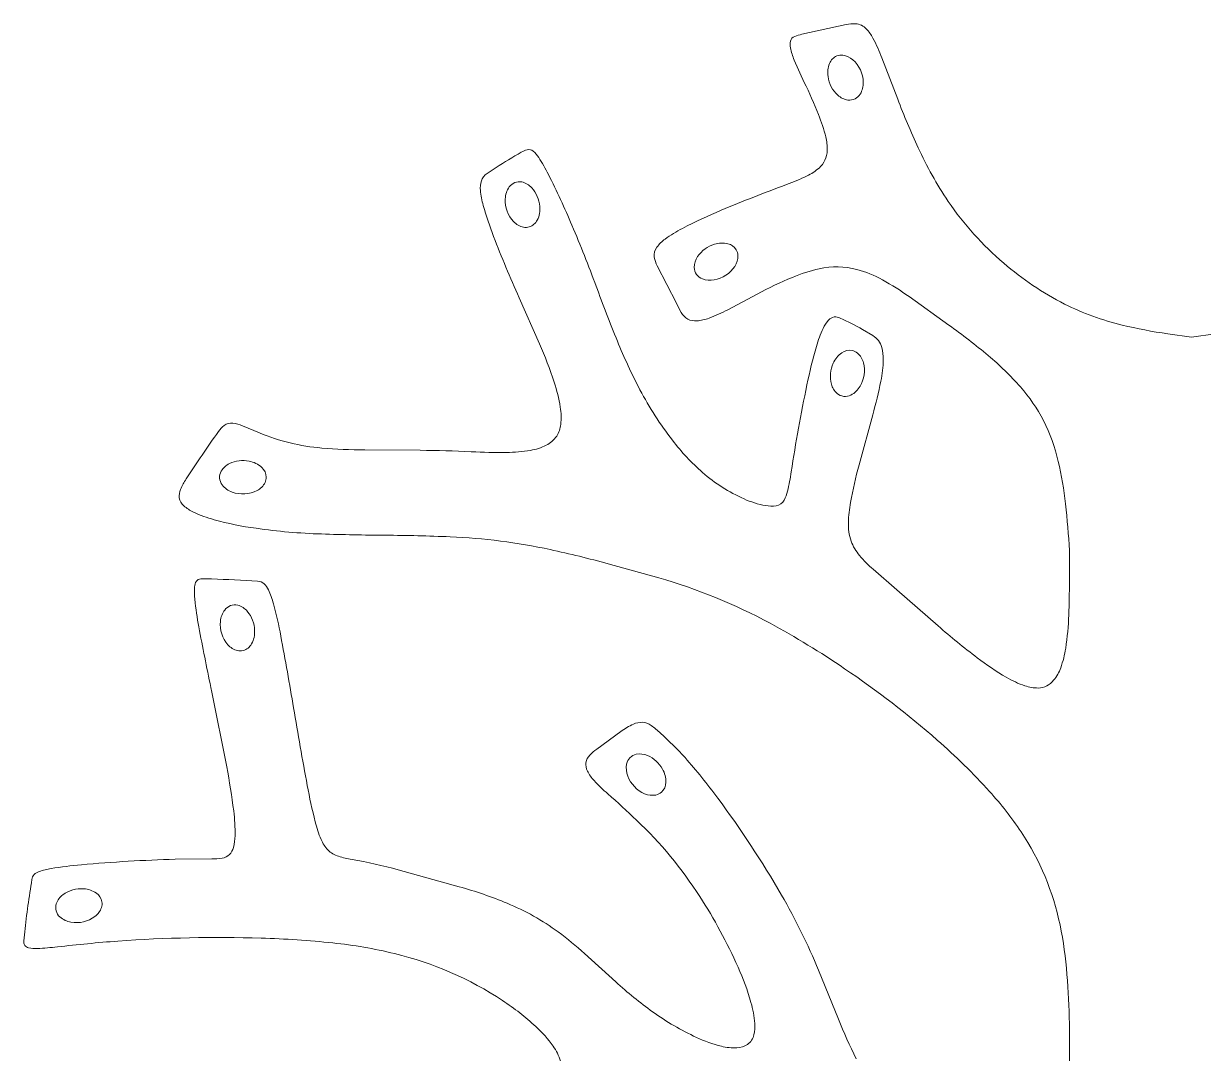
# Model space of a CAD drawing. Header units: millimetres. Extents: x -121 to 89, y -119 to 113.
# Drawn here: x -120.6 to -53.8, y 54.3 to 112.7 of the extents above; entities that cross this region are included whole.
import ezdxf

# ---------------------------------------------------------------- set-up
doc = ezdxf.new("R2010")
doc.units = ezdxf.units.MM
doc.header["$MEASUREMENT"] = 0
doc.layers.add('Camada 1', color=7, linetype='Continuous')

msp = doc.modelspace()

# ---------------------------------------------------------------- linework, layer by layer
at = {"layer": 'Camada 1', "color": 1, "lineweight": 9}
for points in [[(-74.0091, 112.5934), (-74.0091, 112.5934), (-76.5078, 112.0417), (-76.5078, 112.0417)], [(-73.4607, 112.6411), (-73.6448, 112.6503), (-73.8294, 112.6343), (-74.0091, 112.5934)], [(-72.8594, 112.3533), (-73.0171, 112.5206), (-73.2315, 112.6232), (-73.4607, 112.6411)], [(-72.4849, 111.8248), (-72.5846, 112.0175), (-72.7106, 112.1954), (-72.8594, 112.3533)], [(-77.1607, 111.6521), (-77.1885, 111.5279), (-77.1882, 111.3991), (-77.1601, 111.275)], [(-76.9166, 111.9226), (-77.0356, 111.8753), (-77.1258, 111.7753), (-77.1607, 111.6521)], [(-76.5078, 112.0417), (-76.6479, 112.0167), (-76.785, 111.9768), (-76.9166, 111.9226)], [(-71.9776, 110.7061), (-72.1247, 111.0885), (-72.2942, 111.4621), (-72.4849, 111.8248)], [(-77.1601, 111.275), (-77.1099, 111.0378), (-77.0367, 110.8061), (-76.9418, 110.583)], [(-76.9418, 110.583), (-76.9418, 110.583), (-76.3735, 109.3188), (-76.3735, 109.3188)], [(-71.0798, 108.3695), (-71.0798, 108.3695), (-71.9776, 110.7061), (-71.9776, 110.7061)], [(-75.5664, 107.4963), (-75.8168, 108.1119), (-76.0859, 108.7197), (-76.3735, 109.3188)], [(-71.0798, 108.3695), (-70.7282, 107.4375), (-70.3427, 106.5187), (-69.9241, 105.6148)], [(-75.1543, 106.2274), (-75.2588, 106.6603), (-75.3966, 107.0846), (-75.5664, 107.4963)], [(-75.0722, 105.4594), (-75.0641, 105.718), (-75.0917, 105.9764), (-75.1543, 106.2274)], [(-69.9241, 105.6148), (-69.4362, 104.5589), (-68.8669, 103.5426), (-68.2213, 102.575)], [(-92.4019, 105.3549), (-92.8858, 105.0805), (-93.3619, 104.7926), (-93.8296, 104.4915)], [(-92.0718, 105.4978), (-92.1878, 105.4651), (-92.2988, 105.4171), (-92.4019, 105.3549)], [(-91.7272, 105.4157), (-91.8224, 105.4965), (-91.9505, 105.527), (-92.0718, 105.4978)], [(-91.4189, 105.0638), (-91.5025, 105.1966), (-91.6066, 105.3154), (-91.7272, 105.4157)], [(-90.8685, 104.1032), (-91.0331, 104.4339), (-91.2169, 104.7546), (-91.4189, 105.0638)], [(-75.5386, 104.4631), (-75.253, 104.7171), (-75.0844, 105.0774), (-75.0722, 105.4594)], [(-93.8296, 104.4915), (-93.8296, 104.4915), (-94.3416, 104.1568), (-94.3416, 104.1568)], [(-76.2187, 104.0126), (-75.9724, 104.1309), (-75.7436, 104.2825), (-75.5386, 104.4631)], [(-94.6671, 103.7321), (-94.7198, 103.5583), (-94.7373, 103.3756), (-94.7187, 103.1949)], [(-94.3416, 104.1568), (-94.4911, 104.052), (-94.6047, 103.9037), (-94.6671, 103.7321)], [(-89.5335, 101.2156), (-89.9441, 102.1937), (-90.3894, 103.1568), (-90.8685, 104.1032)], [(-77.3744, 103.5244), (-76.9811, 103.6674), (-76.5953, 103.8303), (-76.2187, 104.0126)], [(-94.7187, 103.1949), (-94.6916, 102.9062), (-94.638, 102.6205), (-94.5585, 102.3416)], [(-77.3744, 103.5244), (-78.6206, 103.0677), (-79.8558, 102.5816), (-81.079, 102.0663)], [(-94.5585, 102.3416), (-94.392, 101.7468), (-94.1969, 101.1604), (-93.9738, 100.5845)], [(-68.2213, 102.575), (-67.3324, 101.2712), (-66.2729, 100.0922), (-65.071, 99.0696)], [(-81.079, 102.0663), (-81.8234, 101.7549), (-82.555, 101.4137), (-83.272, 101.0436)], [(-88.1648, 97.7656), (-88.5942, 98.926), (-89.0506, 100.0764), (-89.5335, 101.2156)], [(-83.272, 101.0436), (-83.6159, 100.8682), (-83.9455, 100.666), (-84.2577, 100.439)], [(-93.9738, 100.5845), (-93.5238, 99.4128), (-93.0411, 98.254), (-92.5263, 97.1094)], [(-84.2577, 100.439), (-84.4369, 100.3104), (-84.5941, 100.1538), (-84.7234, 99.9752)], [(-84.7234, 99.9752), (-84.8421, 99.8144), (-84.8957, 99.6148), (-84.8736, 99.4162)], [(-84.8736, 99.4162), (-84.8455, 99.2431), (-84.7878, 99.0762), (-84.7029, 98.9227)], [(-84.7029, 98.9227), (-84.7029, 98.9227), (-83.6167, 96.8077), (-83.6167, 96.8077)], [(-65.071, 99.0696), (-64.0202, 98.1625), (-62.8644, 97.3847), (-61.6284, 96.7528)], [(-77.0489, 98.2651), (-77.726, 97.9822), (-78.3892, 97.6669), (-79.0362, 97.3204)], [(-75.5227, 98.7501), (-76.0448, 98.634), (-76.5556, 98.4717), (-77.0489, 98.2651)], [(-73.3919, 98.7144), (-74.0895, 98.8938), (-74.8196, 98.906), (-75.5227, 98.7501)], [(-71.9445, 98.1282), (-72.4014, 98.3815), (-72.8875, 98.5784), (-73.3919, 98.7144)], [(-88.1648, 97.7656), (-87.7794, 96.7221), (-87.3778, 95.6847), (-86.9601, 94.6537)], [(-70.4342, 97.1729), (-70.9193, 97.5194), (-71.4236, 97.8383), (-71.9445, 98.1282)], [(-92.5263, 97.1094), (-92.5263, 97.1094), (-91.3726, 94.5076), (-91.3726, 94.5076)], [(-80.7059, 96.4353), (-80.7059, 96.4353), (-79.0362, 97.3204), (-79.0362, 97.3204)], [(-70.4342, 97.1729), (-70.4342, 97.1729), (-68.1849, 95.5614), (-68.1849, 95.5614)], [(-83.6167, 96.8077), (-83.5341, 96.6282), (-83.4434, 96.4525), (-83.3448, 96.2812)], [(-83.3448, 96.2812), (-83.2564, 96.1241), (-83.1282, 95.9931), (-82.973, 95.9015)], [(-81.7703, 95.953), (-81.4055, 96.0906), (-81.0499, 96.2517), (-80.7059, 96.4353)], [(-61.6284, 96.7528), (-60.5876, 96.2344), (-59.4915, 95.8354), (-58.361, 95.5634)], [(-82.973, 95.9015), (-82.8154, 95.8206), (-82.6383, 95.7853), (-82.4617, 95.7996)], [(-82.4617, 95.7996), (-82.2251, 95.8178), (-81.9924, 95.8695), (-81.7703, 95.953)], [(-74.9928, 95.8459), (-75.1223, 95.7049), (-75.229, 95.5447), (-75.3091, 95.3709)], [(-74.6766, 96.0238), (-74.7987, 96.0008), (-74.9098, 95.9383), (-74.9928, 95.8459)], [(-74.3399, 95.959), (-74.4437, 96.0123), (-74.5605, 96.0348), (-74.6766, 96.0238)], [(-73.0744, 95.3074), (-73.4833, 95.5489), (-73.9058, 95.7664), (-74.3399, 95.959)], [(-75.3091, 95.3709), (-75.4633, 95.0421), (-75.59, 94.7011), (-75.6881, 94.3515)], [(-72.4823, 94.9654), (-72.4823, 94.9654), (-73.0744, 95.3074), (-73.0744, 95.3074)], [(-71.9848, 94.2972), (-72.0593, 94.5753), (-72.2373, 94.8143), (-72.4823, 94.9654)], [(-65.9496, 93.8322), (-66.6724, 94.4368), (-67.4181, 95.0137), (-68.1849, 95.5614)], [(-58.361, 95.5634), (-57.5093, 95.3579), (-56.6484, 95.1928), (-55.781, 95.0686)], [(-54.4355, 94.8767), (-54.4355, 94.8767), (-55.781, 95.0686), (-55.781, 95.0686)], [(-53.0906, 95.0686), (-53.0906, 95.0686), (-54.4355, 94.8767), (-54.4355, 94.8767)], [(-90.5397, 92.3232), (-90.783, 93.0639), (-91.0609, 93.7929), (-91.3726, 94.5076)], [(-86.9601, 94.6537), (-86.5786, 93.7139), (-86.1514, 92.7933), (-85.68, 91.8952)], [(-75.6881, 94.3515), (-75.8937, 93.6307), (-76.0722, 92.9025), (-76.2233, 92.1684)], [(-71.8995, 93.5999), (-71.8938, 93.8353), (-71.9225, 94.0702), (-71.9848, 94.2972)], [(-72.0358, 92.3847), (-71.9526, 92.7847), (-71.907, 93.1915), (-71.8995, 93.5999)], [(-64.1271, 92.0539), (-64.6883, 92.6924), (-65.2976, 93.2868), (-65.9496, 93.8322)], [(-90.1944, 90.9121), (-90.2717, 91.3909), (-90.3872, 91.8628), (-90.5397, 92.3232)], [(-72.4975, 90.4722), (-72.3215, 91.1042), (-72.1675, 91.7421), (-72.0358, 92.3847)], [(-85.68, 91.8952), (-85.1498, 90.8897), (-84.535, 89.9312), (-83.8423, 89.03)], [(-76.2233, 92.1684), (-76.5622, 90.5349), (-76.8596, 88.8931), (-77.1151, 87.2445)], [(-62.8258, 90.15), (-63.1811, 90.8349), (-63.618, 91.4742), (-64.1271, 92.0539)], [(-90.1666, 89.9357), (-90.1309, 90.2609), (-90.1402, 90.5895), (-90.1944, 90.9121)], [(-73.2689, 87.6448), (-73.2689, 87.6448), (-72.4975, 90.4722), (-72.4975, 90.4722)], [(-109.2355, 89.8794), (-109.3591, 89.7813), (-109.4674, 89.6654), (-109.557, 89.5354)], [(-108.7499, 90.0032), (-108.9217, 90.0259), (-109.0956, 89.9816), (-109.2355, 89.8794)], [(-108.1956, 89.8537), (-108.3724, 89.9293), (-108.559, 89.9797), (-108.7499, 90.0032)], [(-107.231, 89.4527), (-107.231, 89.4527), (-108.1956, 89.8537), (-108.1956, 89.8537)], [(-90.3995, 89.2649), (-90.2714, 89.4677), (-90.1918, 89.6972), (-90.1666, 89.9357)], [(-61.9843, 87.8379), (-62.1753, 88.6383), (-62.4577, 89.4141), (-62.8258, 90.15)], [(-109.557, 89.5354), (-110.1806, 88.6484), (-110.7893, 87.751), (-111.3828, 86.8436)], [(-107.231, 89.4527), (-106.1069, 88.9845), (-104.9166, 88.6944), (-103.703, 88.5928)], [(-90.9962, 88.7469), (-90.7559, 88.8652), (-90.5504, 89.0437), (-90.3995, 89.2649)], [(-83.8423, 89.03), (-83.3343, 88.3688), (-82.7634, 87.7584), (-82.1375, 87.2075)], [(-103.703, 88.5928), (-102.8937, 88.5249), (-102.082, 88.4883), (-101.2699, 88.4829)], [(-98.1289, 88.4631), (-98.1289, 88.4631), (-101.2699, 88.4829), (-101.2699, 88.4829)], [(-95.2366, 88.3804), (-96.2, 88.428), (-97.1643, 88.4556), (-98.1289, 88.4631)], [(-95.2366, 88.3804), (-94.5748, 88.3468), (-93.912, 88.3336), (-93.2494, 88.3407)], [(-93.2494, 88.3407), (-92.7933, 88.3449), (-92.3383, 88.3851), (-91.8886, 88.4611)], [(-91.8886, 88.4611), (-91.5789, 88.513), (-91.2784, 88.6092), (-90.9962, 88.7469)], [(-73.2689, 87.6448), (-73.4591, 86.9412), (-73.6204, 86.2301), (-73.7525, 85.5133)], [(-61.5709, 85.4213), (-61.6567, 86.2349), (-61.7948, 87.0421), (-61.9843, 87.8379)], [(-82.1375, 87.2075), (-81.4329, 86.5929), (-80.6396, 86.0882), (-79.7844, 85.7104)], [(-77.3201, 86.1477), (-77.2365, 86.5103), (-77.1681, 86.8762), (-77.1151, 87.2445)], [(-111.7077, 86.2489), (-111.7735, 86.0979), (-111.7977, 85.9321), (-111.7778, 85.7686)], [(-111.3828, 86.8436), (-111.5108, 86.6568), (-111.6196, 86.4575), (-111.7077, 86.2489)], [(-111.7778, 85.7686), (-111.7447, 85.5951), (-111.6552, 85.4374), (-111.5231, 85.3201)], [(-79.7844, 85.7104), (-79.3947, 85.5359), (-78.9856, 85.4084), (-78.5658, 85.3307)], [(-77.9717, 85.3142), (-77.7754, 85.3435), (-77.6044, 85.4639), (-77.5107, 85.639)], [(-77.5107, 85.639), (-77.4236, 85.7988), (-77.3595, 85.97), (-77.3201, 86.1477)], [(-111.5231, 85.3201), (-111.3603, 85.1733), (-111.176, 85.0522), (-110.9767, 84.9609)], [(-110.9767, 84.9609), (-110.5969, 84.7829), (-110.2022, 84.6386), (-109.7971, 84.5296)], [(-78.5658, 85.3307), (-78.37, 85.2927), (-78.1693, 85.2872), (-77.9717, 85.3142)], [(-73.7525, 85.5133), (-73.8223, 85.1352), (-73.8632, 84.7524), (-73.8748, 84.3681)], [(-61.3519, 82.7811), (-61.4054, 83.6627), (-61.4784, 84.543), (-61.5709, 85.4213)], [(-109.7971, 84.5296), (-109.0174, 84.3157), (-108.2245, 84.1528), (-107.4235, 84.042)], [(-73.8748, 84.3681), (-73.8879, 84.013), (-73.8364, 83.6584), (-73.7227, 83.3216)], [(-107.4235, 84.042), (-106.1976, 83.8682), (-104.9631, 83.7609), (-103.7255, 83.7205)], [(-103.7255, 83.7205), (-102.5192, 83.6818), (-101.3124, 83.6582), (-100.1055, 83.6497)], [(-96.432, 83.5611), (-97.6559, 83.6128), (-98.8806, 83.6424), (-100.1055, 83.6497)], [(-90.7666, 82.8373), (-92.631, 83.2398), (-94.5264, 83.4819), (-96.432, 83.5611)], [(-73.7227, 83.3216), (-73.6112, 83.0193), (-73.447, 82.7391), (-73.2378, 82.494)], [(-87.4735, 82.0303), (-88.564, 82.3279), (-89.6621, 82.597), (-90.7666, 82.8373)], [(-73.2378, 82.494), (-73.0022, 82.2167), (-72.7464, 81.9574), (-72.4724, 81.718)], [(-61.3519, 82.7811), (-61.3519, 82.7811), (-61.3519, 81.9092), (-61.3519, 81.9092)], [(-87.4735, 82.0303), (-87.4735, 82.0303), (-84.6183, 81.2444), (-84.6183, 81.2444)], [(-71.1274, 80.5557), (-71.1274, 80.5557), (-72.4724, 81.718), (-72.4724, 81.718)], [(-61.3519, 81.9092), (-61.3519, 81.9092), (-61.3519, 81.7419), (-61.3519, 81.7419)], [(-61.3519, 81.01), (-61.3505, 81.2538), (-61.3505, 81.4977), (-61.3519, 81.7415)], [(-110.812, 81.038), (-110.8702, 80.943), (-110.9047, 80.8355), (-110.9125, 80.7244)], [(-110.5579, 81.1716), (-110.6582, 81.1666), (-110.7511, 81.1177), (-110.812, 81.038)], [(-109.948, 81.1736), (-110.1512, 81.1849), (-110.3548, 81.1843), (-110.5579, 81.1716)], [(-107.3415, 81.0426), (-108.2096, 81.1006), (-109.0785, 81.1443), (-109.948, 81.1736)], [(-106.9704, 80.8984), (-107.0754, 80.9851), (-107.2055, 81.0357), (-107.3415, 81.0426)], [(-106.7257, 80.557), (-106.7839, 80.6858), (-106.8671, 80.8018), (-106.9704, 80.8984)], [(-78.3111, 78.6604), (-80.3163, 79.7423), (-82.4305, 80.6084), (-84.6183, 81.2444)], [(-61.3902, 79.1341), (-61.368, 79.7591), (-61.3552, 80.3845), (-61.3519, 81.01)], [(-110.9125, 80.7244), (-110.9323, 80.49), (-110.9287, 80.2542), (-110.9019, 80.0205)], [(-106.4418, 79.7698), (-106.5125, 80.0402), (-106.6075, 80.3037), (-106.7257, 80.557)], [(-68.7896, 78.5102), (-68.7896, 78.5102), (-71.1274, 80.5557), (-71.1274, 80.5557)], [(-110.9019, 80.0205), (-110.8471, 79.4939), (-110.7699, 78.9699), (-110.6704, 78.4499)], [(-106.0264, 77.9367), (-106.1396, 78.5532), (-106.2782, 79.1647), (-106.4418, 79.7698)], [(-61.5656, 77.246), (-61.47, 77.8714), (-61.4115, 78.5018), (-61.3902, 79.1341)], [(-110.6704, 78.4499), (-110.4561, 77.3064), (-110.229, 76.1654), (-109.989, 75.027)], [(-74.0885, 76.0863), (-75.4503, 77.0172), (-76.8598, 77.8764), (-78.3111, 78.6604)], [(-68.7896, 78.5102), (-68.0722, 77.8855), (-67.3349, 77.284), (-66.5787, 76.7069)], [(-105.3039, 73.8653), (-105.53, 75.225), (-105.7709, 76.5822), (-106.0264, 77.9367)], [(-61.8461, 76.1412), (-61.7165, 76.4994), (-61.6225, 76.8694), (-61.5656, 77.246)], [(-66.5787, 76.7069), (-66.052, 76.304), (-65.5007, 75.9341), (-64.9282, 75.5994)], [(-68.8385, 72.0397), (-70.5031, 73.4959), (-72.2565, 74.8474), (-74.0885, 76.0863)], [(-64.9282, 75.5994), (-64.596, 75.4047), (-64.2455, 75.2431), (-63.8816, 75.1172)], [(-62.2463, 75.4294), (-62.0724, 75.6416), (-61.937, 75.8825), (-61.8461, 76.1412)], [(-109.0933, 70.5287), (-109.3755, 72.0314), (-109.6741, 73.5309), (-109.989, 75.027)], [(-63.8816, 75.1172), (-63.6391, 75.0305), (-63.383, 74.9879), (-63.1255, 74.9915)], [(-63.1255, 74.9915), (-62.7831, 75.0045), (-62.4629, 75.164), (-62.2463, 75.4294)], [(-105.3039, 73.8653), (-105.0583, 72.3979), (-104.799, 70.9327), (-104.526, 69.4701)], [(-86.0459, 72.9433), (-86.3009, 72.8271), (-86.5435, 72.685), (-86.7696, 72.5193)], [(-85.5477, 73.0498), (-85.7197, 73.0524), (-85.89, 73.016), (-86.0459, 72.9433)], [(-85.0483, 72.8646), (-85.1952, 72.97), (-85.3677, 73.0339), (-85.5477, 73.0498)], [(-84.517, 72.4274), (-84.6822, 72.587), (-84.8599, 72.7332), (-85.0483, 72.8646)], [(-86.7696, 72.5193), (-86.7696, 72.5193), (-88.1297, 71.5191), (-88.1297, 71.5191)], [(-83.1272, 71.0434), (-83.5672, 71.5275), (-84.0311, 71.9894), (-84.517, 72.4274)], [(-88.1297, 71.5191), (-88.2699, 71.4235), (-88.4004, 71.3145), (-88.5194, 71.1936)], [(-65.8749, 69.1229), (-66.8037, 70.1535), (-67.7933, 71.1274), (-68.8385, 72.0397)], [(-88.5194, 71.1936), (-88.6378, 71.0753), (-88.7154, 70.9224), (-88.741, 70.757)], [(-81.2781, 68.7525), (-81.8587, 69.5443), (-82.4757, 70.3088), (-83.1272, 71.0434)], [(-108.6963, 68.0215), (-108.8023, 68.8612), (-108.9347, 69.6974), (-109.0933, 70.5287)], [(-88.741, 70.757), (-88.7564, 70.5949), (-88.7264, 70.4318), (-88.6543, 70.2859)], [(-88.6543, 70.2859), (-88.5565, 70.0868), (-88.4296, 69.9034), (-88.2779, 69.7415)], [(-88.2779, 69.7415), (-88.0318, 69.4786), (-87.7728, 69.228), (-87.5019, 68.9906)], [(-104.526, 69.4701), (-104.3982, 68.7789), (-104.2493, 68.0917), (-104.0795, 67.4095)], [(-85.8765, 67.5081), (-86.4093, 68.0121), (-86.9511, 68.5064), (-87.5019, 68.9906)], [(-64.09, 66.8367), (-64.6298, 67.6402), (-65.2263, 68.4043), (-65.8749, 69.1229)], [(-77.6628, 63.2564), (-78.7615, 65.1563), (-79.9686, 66.9914), (-81.2781, 68.7525)], [(-108.6176, 66.6223), (-108.6097, 67.09), (-108.636, 67.5576), (-108.6963, 68.0214)], [(-82.2936, 63.1711), (-83.3092, 64.7555), (-84.5122, 66.2117), (-85.8765, 67.5081)], [(-104.0795, 67.4095), (-103.9953, 67.0672), (-103.884, 66.7321), (-103.7467, 66.4073)], [(-61.8851, 61.5602), (-62.2751, 63.4441), (-63.0236, 65.2354), (-64.09, 66.8367)], [(-108.7136, 65.9489), (-108.6535, 66.1685), (-108.6213, 66.3947), (-108.6176, 66.6223)], [(-103.7467, 66.4073), (-103.6546, 66.187), (-103.5235, 65.9851), (-103.3597, 65.8113)], [(-109.3579, 65.3475), (-109.1997, 65.3696), (-109.0523, 65.4401), (-108.9358, 65.5493)], [(-108.9358, 65.5493), (-108.8292, 65.6616), (-108.7528, 65.7991), (-108.7136, 65.9489)], [(-103.3597, 65.8113), (-103.1903, 65.6454), (-102.9833, 65.5228), (-102.7564, 65.454)], [(-117.3262, 64.9691), (-117.9008, 64.9203), (-118.4735, 64.8499), (-119.0429, 64.7581)], [(-112.01, 65.2827), (-113.7851, 65.238), (-115.5581, 65.1334), (-117.3262, 64.9691)], [(-109.9314, 65.3085), (-109.9314, 65.3085), (-112.01, 65.2827), (-112.01, 65.2827)], [(-109.9314, 65.3085), (-109.7396, 65.3076), (-109.5479, 65.3206), (-109.3579, 65.3475)], [(-102.7564, 65.454), (-102.5062, 65.3764), (-102.2509, 65.3162), (-101.9923, 65.2741)], [(-99.3812, 64.6887), (-100.2423, 64.9231), (-101.1136, 65.1184), (-101.9923, 65.2741)], [(-120.006, 64.4154), (-120.0738, 64.3376), (-120.116, 64.2408), (-120.1271, 64.1382)], [(-119.7163, 64.5907), (-119.8249, 64.555), (-119.924, 64.4951), (-120.006, 64.4154)], [(-119.0429, 64.7581), (-119.272, 64.723), (-119.4974, 64.667), (-119.7163, 64.5907)], [(-95.9174, 63.7268), (-95.9174, 63.7268), (-99.3812, 64.6887), (-99.3812, 64.6887)], [(-120.1271, 64.1382), (-120.2879, 63.151), (-120.4244, 62.1599), (-120.5366, 61.1659)], [(-93.1985, 62.7894), (-94.0852, 63.1559), (-94.9932, 63.4689), (-95.9174, 63.7268)], [(-80.1264, 59.1722), (-80.7431, 60.5598), (-81.4678, 61.8968), (-82.2936, 63.1711)], [(-75.5584, 58.9898), (-76.1664, 60.4562), (-76.8694, 61.8815), (-77.6628, 63.2564)], [(-90.3069, 61.1666), (-91.2037, 61.8191), (-92.1742, 62.3638), (-93.1985, 62.7894)], [(-61.4934, 58.7565), (-61.5635, 59.6985), (-61.6943, 60.635), (-61.8851, 61.5602)], [(-120.5366, 61.1659), (-120.5366, 61.1659), (-120.5895, 60.6546), (-120.5895, 60.6546)], [(-107.1424, 60.8133), (-109.8492, 60.8935), (-112.5582, 60.8383), (-115.2595, 60.648)], [(-88.8237, 59.9428), (-89.2979, 60.3746), (-89.7929, 60.783), (-90.3069, 61.1666)], [(-120.5895, 60.6546), (-120.5976, 60.5673), (-120.5777, 60.4797), (-120.5326, 60.4045)], [(-120.5326, 60.4045), (-120.4786, 60.3353), (-120.4017, 60.2877), (-120.3156, 60.2702)], [(-120.3156, 60.2702), (-120.1535, 60.2343), (-119.9873, 60.2205), (-119.8215, 60.2292)], [(-119.8215, 60.2292), (-119.4403, 60.2447), (-119.0598, 60.2749), (-118.681, 60.3198)], [(-115.2595, 60.648), (-116.4018, 60.5588), (-117.5425, 60.4494), (-118.681, 60.3198)], [(-103.0739, 60.5415), (-104.426, 60.6858), (-105.7832, 60.7765), (-107.1424, 60.8133)], [(-99.581, 59.9381), (-100.7308, 60.2156), (-101.8976, 60.4171), (-103.0739, 60.5415)], [(-93.4631, 57.273), (-95.3315, 58.511), (-97.402, 59.413), (-99.581, 59.9381)], [(-87.052, 58.3306), (-87.052, 58.3306), (-88.8237, 59.9428), (-88.8237, 59.9428)], [(-79.3941, 57.1686), (-79.5912, 57.8527), (-79.8359, 58.5222), (-80.1264, 59.1722)], [(-74.4338, 56.2273), (-74.4338, 56.2273), (-75.5584, 58.9898), (-75.5584, 58.9898)], [(-87.052, 58.3306), (-86.387, 57.7282), (-85.6891, 57.1632), (-84.9616, 56.638)], [(-61.3519, 55.9736), (-61.3793, 56.9021), (-61.4265, 57.83), (-61.4934, 58.7565)], [(-91.577, 55.8013), (-92.1632, 56.344), (-92.7941, 56.8363), (-93.4631, 57.273)], [(-79.1758, 55.9717), (-79.2068, 56.3772), (-79.28, 56.7783), (-79.3941, 57.1686)], [(-84.9616, 56.638), (-84.1821, 56.0792), (-83.3525, 55.5938), (-82.4835, 55.1881)], [(-74.4338, 56.2273), (-74.1293, 55.4646), (-73.7974, 54.713), (-73.4389, 53.9741)], [(-90.6032, 54.6937), (-90.8873, 55.0967), (-91.2137, 55.468), (-91.577, 55.8013)], [(-79.2234, 55.3423), (-79.1752, 55.5484), (-79.1591, 55.7607), (-79.1758, 55.9717)], [(-61.3499, 52.8086), (-61.3499, 53.8636), (-61.3505, 54.9186), (-61.3519, 55.9736)], [(-82.4835, 55.1881), (-82.029, 54.9747), (-81.5546, 54.8068), (-81.0671, 54.6869)], [(-79.5959, 54.7877), (-79.4069, 54.9197), (-79.2741, 55.1174), (-79.2234, 55.3423)], [(-90.1851, 53.8481), (-90.2779, 54.1507), (-90.4191, 54.4363), (-90.6032, 54.6937)], [(-81.0671, 54.6869), (-80.7805, 54.6151), (-80.4849, 54.5863), (-80.1899, 54.6014)], [(-80.1899, 54.6014), (-79.9791, 54.6109), (-79.7743, 54.6751), (-79.5959, 54.7877)]]:
    msp.add_open_spline(points, degree=3, dxfattribs=at)
for points in [[(-74.4748, 108.5944), (-74.7738, 108.8698), (-74.9689, 109.24), (-75.0273, 109.6423), (-75.0273, 109.6423), (-75.0705, 109.8938), (-75.0428, 110.1526), (-74.9472, 110.3892), (-74.9472, 110.3892), (-74.8712, 110.583), (-74.7201, 110.738), (-74.5285, 110.8192), (-74.5285, 110.8192), (-74.4199, 110.8622), (-74.3024, 110.8777), (-74.1864, 110.8642), (-74.1864, 110.8642), (-73.9768, 110.8345), (-73.7806, 110.7433), (-73.6228, 110.6022), (-73.6228, 110.6022), (-73.2554, 110.2757), (-73.0416, 109.8096), (-73.0334, 109.3181), (-73.0334, 109.3181), (-73.0243, 109.0865), (-73.0827, 108.8571), (-73.2014, 108.6579), (-73.2014, 108.6579), (-73.3451, 108.416), (-73.6187, 108.282), (-73.898, 108.3166), (-73.898, 108.3166), (-74.1138, 108.349), (-74.3149, 108.4459), (-74.4748, 108.5944), (-74.4748, 108.5944), (-74.4748, 108.5944), (-74.4748, 108.5944), (-74.4748, 108.5944)], [(-92.8405, 101.4247), (-92.6914, 101.263), (-92.496, 101.1514), (-92.2809, 101.1051), (-92.2809, 101.1051), (-92.1712, 101.085), (-92.0583, 101.0911), (-91.9514, 101.123), (-91.9514, 101.123), (-91.7533, 101.1876), (-91.5894, 101.3288), (-91.4963, 101.5153), (-91.4963, 101.5153), (-91.3753, 101.7552), (-91.3261, 102.0248), (-91.3547, 102.292), (-91.3547, 102.292), (-91.3858, 102.6836), (-91.5463, 103.0536), (-91.8112, 103.3438), (-91.8112, 103.3438), (-91.9604, 103.5102), (-92.1579, 103.6256), (-92.3762, 103.6739), (-92.3762, 103.6739), (-92.6473, 103.7257), (-92.9238, 103.616), (-93.0853, 103.3921), (-93.0853, 103.3921), (-93.2276, 103.1928), (-93.3066, 102.9555), (-93.3122, 102.7107), (-93.3122, 102.7107), (-93.335, 102.2358), (-93.165, 101.7722), (-92.8405, 101.4247), (-92.8405, 101.4247), (-92.8405, 101.4247), (-92.8405, 101.4247), (-92.8405, 101.4247)], [(-82.6058, 98.8294), (-82.6046, 99.0488), (-82.5372, 99.2628), (-82.4127, 99.4433), (-82.4127, 99.4433), (-82.1842, 99.7799), (-81.8468, 100.028), (-81.4574, 100.1459), (-81.4574, 100.1459), (-81.2109, 100.2271), (-80.9461, 100.236), (-80.6947, 100.1717), (-80.6947, 100.1717), (-80.5038, 100.1229), (-80.339, 100.0022), (-80.2349, 99.835), (-80.2349, 99.835), (-80.1745, 99.7322), (-80.1404, 99.6161), (-80.1357, 99.497), (-80.1357, 99.497), (-80.1334, 99.2817), (-80.1956, 99.0706), (-80.3143, 98.8909), (-80.3143, 98.8909), (-80.5803, 98.4851), (-81.0018, 98.2062), (-81.4793, 98.1196), (-81.4793, 98.1196), (-81.7012, 98.0759), (-81.9311, 98.0949), (-82.1428, 98.1745), (-82.1428, 98.1745), (-82.417, 98.2767), (-82.6007, 98.5368), (-82.6058, 98.8294), (-82.6058, 98.8294), (-82.6058, 98.8294), (-82.6058, 98.8294), (-82.6058, 98.8294)], [(-74.5146, 91.6881), (-74.6727, 91.8296), (-74.7853, 92.0151), (-74.838, 92.2207), (-74.838, 92.2207), (-74.9399, 92.6135), (-74.9034, 93.0297), (-74.7348, 93.3988), (-74.7348, 93.3988), (-74.6319, 93.6395), (-74.4631, 93.8464), (-74.248, 93.9955), (-74.248, 93.9955), (-74.0772, 94.1151), (-73.8656, 94.1613), (-73.6605, 94.1239), (-73.6605, 94.1239), (-73.5492, 94.0998), (-73.4451, 94.0497), (-73.3568, 93.9777), (-73.3568, 93.9777), (-73.1908, 93.8327), (-73.0732, 93.64), (-73.0201, 93.426), (-73.0201, 93.426), (-72.9066, 92.9748), (-72.9754, 92.4967), (-73.2113, 92.0956), (-73.2113, 92.0956), (-73.331, 91.8809), (-73.5121, 91.7067), (-73.7313, 91.5955), (-73.7313, 91.5955), (-73.9869, 91.465), (-74.2963, 91.5017), (-74.5146, 91.6881), (-74.5146, 91.6881), (-74.5146, 91.6881), (-74.5146, 91.6881), (-74.5146, 91.6881)], [(-109.3499, 86.5029), (-109.2044, 86.314), (-109.0063, 86.1724), (-108.7804, 86.0961), (-108.7804, 86.0961), (-108.3189, 85.9268), (-107.808, 85.9586), (-107.3713, 86.1841), (-107.3713, 86.1841), (-107.1765, 86.2837), (-107.018, 86.4419), (-106.9181, 86.6366), (-106.9181, 86.6366), (-106.8745, 86.7308), (-106.8515, 86.8331), (-106.8506, 86.9369), (-106.8506, 86.9369), (-106.8558, 87.1509), (-106.9485, 87.3531), (-107.1074, 87.4966), (-107.1074, 87.4966), (-107.306, 87.6793), (-107.5527, 87.8014), (-107.8185, 87.8485), (-107.8185, 87.8485), (-108.1969, 87.9252), (-108.5897, 87.8765), (-108.9378, 87.7096), (-108.9378, 87.7096), (-109.1301, 87.6177), (-109.2912, 87.4718), (-109.4015, 87.2895), (-109.4015, 87.2895), (-109.5449, 87.0408), (-109.5247, 86.7306), (-109.3499, 86.5029), (-109.3499, 86.5029), (-109.3499, 86.5029), (-109.3499, 86.5029), (-109.3499, 86.5029)], [(-109.0205, 77.4398), (-108.8805, 77.2787), (-108.6948, 77.164), (-108.488, 77.1111), (-108.488, 77.1111), (-108.3816, 77.0873), (-108.2712, 77.0882), (-108.1651, 77.1137), (-108.1651, 77.1137), (-107.9588, 77.1702), (-107.7846, 77.3085), (-107.6829, 77.4967), (-107.6829, 77.4967), (-107.5554, 77.7271), (-107.4955, 77.9887), (-107.5102, 78.2516), (-107.5102, 78.2516), (-107.5213, 78.6505), (-107.6674, 79.0336), (-107.925, 79.3385), (-107.925, 79.3385), (-108.0641, 79.5056), (-108.2511, 79.6259), (-108.4608, 79.6831), (-108.4608, 79.6831), (-108.7403, 79.7507), (-109.0328, 79.6442), (-109.2031, 79.4125), (-109.2031, 79.4125), (-109.3425, 79.2249), (-109.4262, 79.0019), (-109.4446, 78.7689), (-109.4446, 78.7689), (-109.4923, 78.2862), (-109.339, 77.8056), (-109.0205, 77.4398), (-109.0205, 77.4398), (-109.0205, 77.4398), (-109.0205, 77.4398), (-109.0205, 77.4398)], [(-86.374, 70.0021), (-86.459, 70.2178), (-86.4801, 70.4535), (-86.4349, 70.6809), (-86.4349, 70.6809), (-86.38, 70.9568), (-86.1666, 71.1742), (-85.8917, 71.2346), (-85.8917, 71.2346), (-85.6774, 71.2761), (-85.4555, 71.2516), (-85.2554, 71.1645), (-85.2554, 71.1645), (-84.8944, 71.0097), (-84.5951, 70.7391), (-84.4046, 70.3958), (-84.4046, 70.3958), (-84.2712, 70.169), (-84.2043, 69.9092), (-84.2114, 69.6462), (-84.2114, 69.6462), (-84.215, 69.4323), (-84.3065, 69.2292), (-84.4641, 69.0846), (-84.4641, 69.0846), (-84.5541, 69.0063), (-84.6625, 68.9519), (-84.779, 68.9265), (-84.779, 68.9265), (-84.9934, 68.8857), (-85.2154, 68.9106), (-85.4154, 68.9979), (-85.4154, 68.9979), (-85.8585, 69.1877), (-86.2049, 69.5508), (-86.374, 70.0021), (-86.374, 70.0021), (-86.374, 70.0021), (-86.374, 70.0021), (-86.374, 70.0021)], [(-118.5388, 62.0127), (-118.7504, 62.1986), (-118.8318, 62.4925), (-118.7465, 62.7609), (-118.7465, 62.7609), (-118.6749, 62.9662), (-118.5421, 63.1447), (-118.3661, 63.2723), (-118.3661, 63.2723), (-118.0275, 63.52), (-117.6116, 63.6391), (-117.1932, 63.6083), (-117.1932, 63.6083), (-116.934, 63.5962), (-116.6837, 63.5098), (-116.4721, 63.3596), (-116.4721, 63.3596), (-116.3111, 63.2457), (-116.2004, 63.0737), (-116.1632, 62.88), (-116.1632, 62.88), (-116.1441, 62.7677), (-116.1523, 62.6524), (-116.187, 62.544), (-116.187, 62.544), (-116.2561, 62.3443), (-116.3839, 62.1699), (-116.5535, 62.0438), (-116.5535, 62.0438), (-116.9445, 61.7515), (-117.4396, 61.6344), (-117.9202, 61.7203), (-117.9202, 61.7203), (-118.1501, 61.7567), (-118.3648, 61.8582), (-118.5388, 62.0127), (-118.5388, 62.0127), (-118.5388, 62.0127), (-118.5388, 62.0127), (-118.5388, 62.0127)]]:
    msp.add_open_spline(points, degree=3, knots=[0, 0, 0, 0, 0.0909091, 0.0909091, 0.0909091, 0.0909091, 0.1818182, 0.1818182, 0.1818182, 0.1818182, 0.2727273, 0.2727273, 0.2727273, 0.2727273, 0.3636364, 0.3636364, 0.3636364, 0.3636364, 0.4545455, 0.4545455, 0.4545455, 0.4545455, 0.5454545, 0.5454545, 0.5454545, 0.5454545, 0.6363636, 0.6363636, 0.6363636, 0.6363636, 0.7272727, 0.7272727, 0.7272727, 0.7272727, 0.8181818, 0.8181818, 0.8181818, 0.8181818, 1, 1, 1, 1], dxfattribs=at)

doc.saveas('drawing.dxf')
